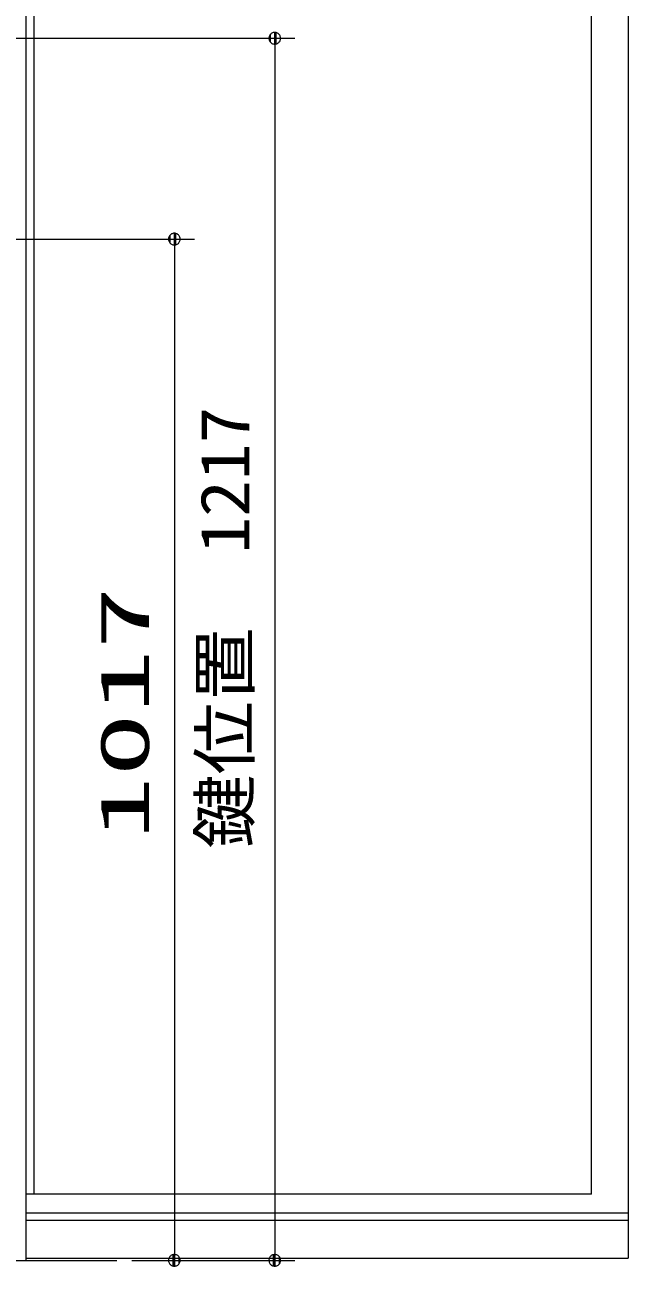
# Model space of a CAD drawing. Units: millimetres on the paper. Extents: x -305 to 305, y -152 to 152.
# Drawn here: x -195 to -164.9, y 17.4 to 79.2 of the extents above; entities that cross this region are included whole.
import ezdxf
from ezdxf.enums import TextEntityAlignment as Align

# ---------------------------------------------------------------- set-up
doc = ezdxf.new("R2010")
doc.units = ezdxf.units.MM
doc.linetypes.add('LONG_CHAIN', pattern=[21, 18, -1, 1, -1])
doc.layers.add('0-1_S1', color=7, linetype='Continuous', lineweight=9)
doc.layers.add('0-2_0', color=7, linetype='Continuous', lineweight=9)
doc.styles.add('ＭＳ ゴシック', font='')
doc.styles.get('ＭＳ ゴシック').set_extended_font_data('MS Gothic')

# ---------------------------------------------------------------- blocks, each defined once
blk = doc.blocks.new('_DOTSMALL')
at = {"layer": '0-2_0'}
for p, q in [((0.0746, 0.1), (-0.0746, 0.1)), ((0.1223, -0.0248), (-0.1223, -0.0248))]:
    blk.add_line(p, q, dxfattribs=at)
for points in [[(0.125, 0), (0.124, 0.0157), (0.1211, 0.0311), (0.1162, 0.046), (0.1095, 0.0602), (0.1011, 0.0735), (0.0911, 0.0856), (0.0797, 0.0963), (0.067, 0.1055), (0.0532, 0.1131), (0.0386, 0.1189), (0.0234, 0.1228), (0.0078, 0.1248), (-0.0078, 0.1248), (-0.0234, 0.1228), (-0.0386, 0.1189), (-0.0532, 0.1131), (-0.067, 0.1055), (-0.0797, 0.0963), (-0.0911, 0.0856), (-0.1011, 0.0735), (-0.1095, 0.0602), (-0.1162, 0.046), (-0.1211, 0.0311), (-0.124, 0.0157), (-0.125, 0), (0, 0)], [(-0.125, 0), (-0.124, -0.0157), (-0.1211, -0.0311), (-0.1162, -0.046), (-0.1095, -0.0602), (-0.1011, -0.0735), (-0.0911, -0.0856), (-0.0797, -0.0963), (-0.067, -0.1055), (-0.0532, -0.1131), (-0.0386, -0.1189), (-0.0234, -0.1228), (-0.0078, -0.1248), (0.0078, -0.1248), (0.0234, -0.1228), (0.0386, -0.1189), (0.0532, -0.1131), (0.067, -0.1055), (0.0797, -0.0963), (0.0911, -0.0856), (0.1011, -0.0735), (0.1095, -0.0602), (0.1162, -0.046), (0.1211, -0.0311), (0.124, -0.0157), (0.125, 0), (0, 0)]]:
    blk.add_lwpolyline(points, close=True, dxfattribs=at)

msp = doc.modelspace()

# ---------------------------------------------------------------- linework, layer by layer
at = {"layer": '0-1_S1'}
for p, q in [((-194.904, 117.729), (-194.904, 17.729)), ((-164.904, 117.729), (-164.904, 17.83)), ((-194.504, 117.229), (-194.504, 21.03)), ((-166.727, 21.03), (-166.727, 117.229)), ((-197.229, 78.579), (-181.504, 78.579)), ((-182.504, 78.579), (-182.504, 17.729)), ((-199.056, 68.579), (-186.504, 68.579)), ((-187.504, 68.579), (-187.504, 17.729)), ((-166.727, 21.03), (-194.904, 21.03)), ((-164.904, 20.08), (-194.904, 20.08)), ((-164.904, 19.705), (-194.904, 19.705)), ((-194.904, 17.83), (-164.904, 17.83)), ((-189.62, 17.729), (-186.504, 17.729)), ((-187.504, 17.729), (-181.504, 17.729))]:
    msp.add_line(p, q, dxfattribs=at)
at = {"layer": '0-1_S1', "linetype": 'LONG_CHAIN'}
msp.add_line((-250.372, 17.729), (-182.504, 17.729), dxfattribs=at)

# ---------------------------------------------------------------- block references
at = {"layer": '0-1_S1', "xscale": 2.32, "yscale": 2.32}
for p, rotation in [((-182.504, 78.579), 90), ((-187.504, 68.579), 90), ((-187.504, 17.729), 270), ((-182.504, 17.729), 270)]:
    msp.add_blockref('_DOTSMALL', p, dxfattribs=dict(at, rotation=rotation))

# ---------------------------------------------------------------- texts
at = {"layer": '0-1_S1', "style": 'ＭＳ ゴシック'}
for s, width, p in [('鍵位置\u30001217', 1.1, (-183.034, 38.248)), ('1017', 1.9, (-188.034, 38.656))]:
    msp.add_text(s, height=2.444, rotation=90, dxfattribs=dict(at, width=width)).set_placement(p, align=Align.BOTTOM_LEFT)

doc.saveas('drawing.dxf')
